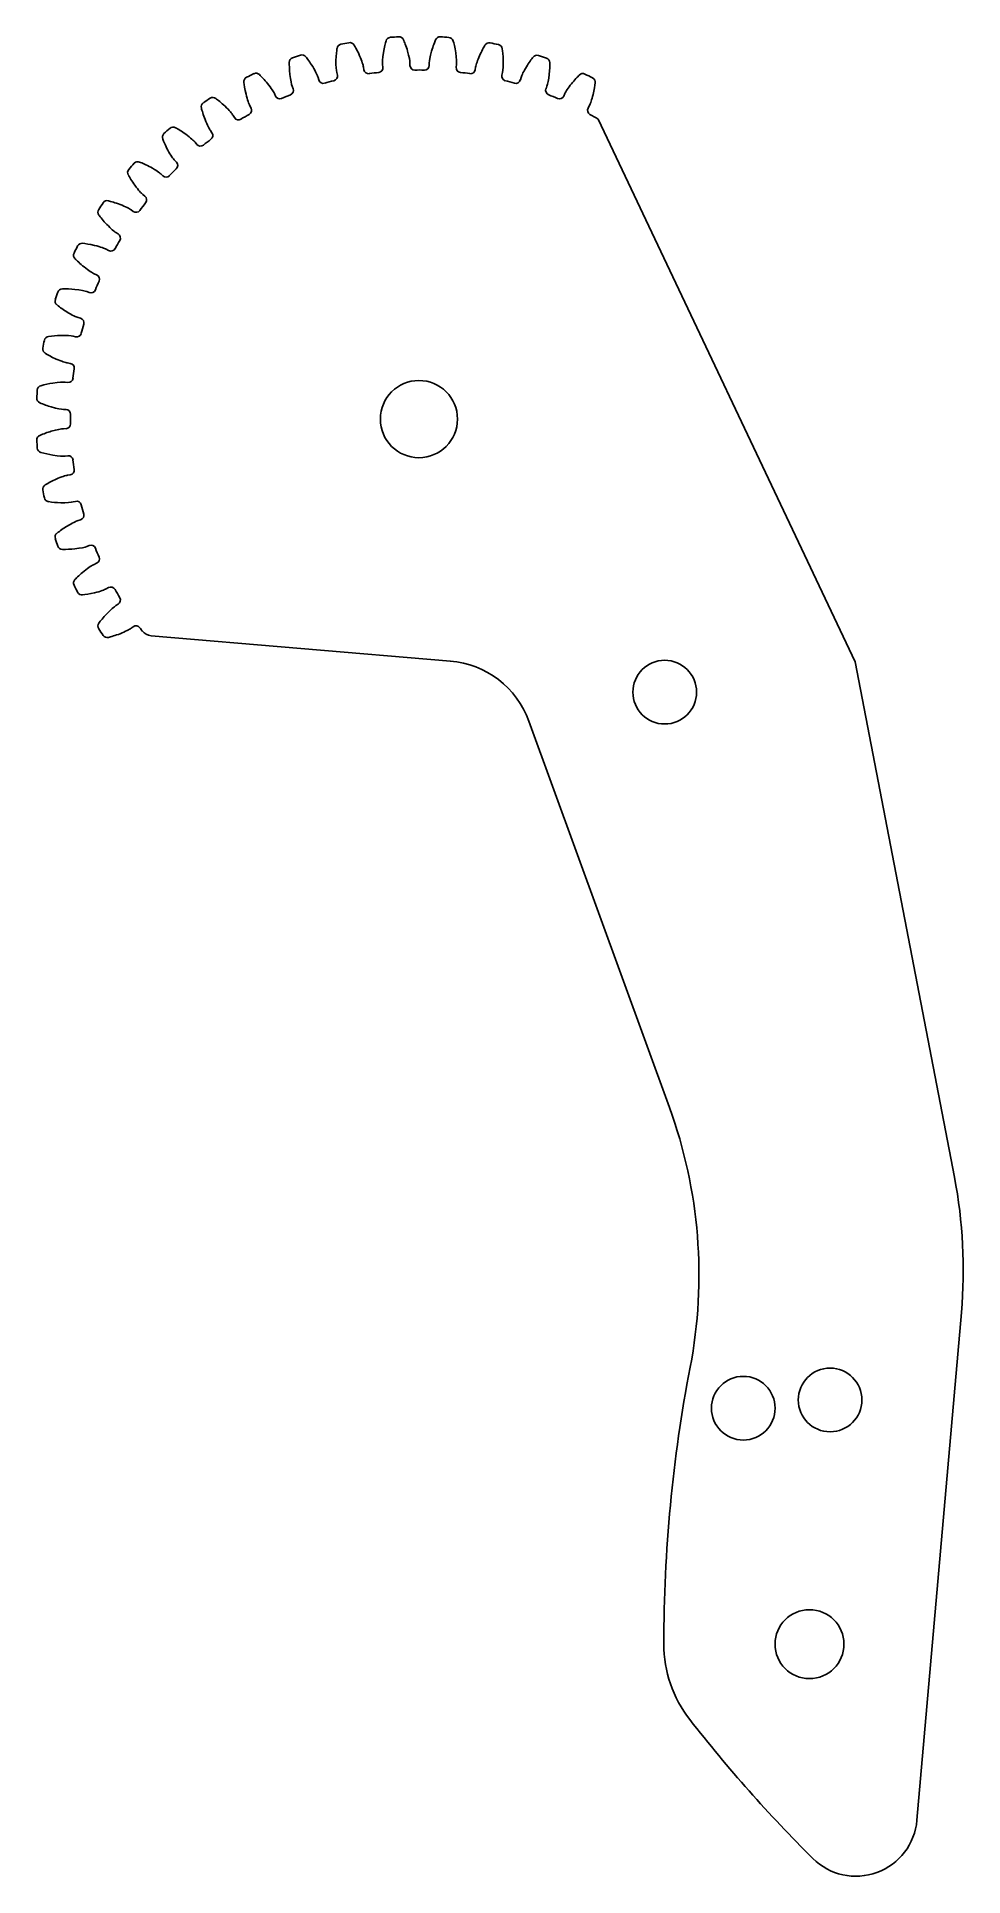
# Model space of a CAD drawing. Header units: inches. Extents: x -4 to 5.6, y -15.1 to 4.
import ezdxf

# ---------------------------------------------------------------- set-up
doc = ezdxf.new("R2010")
doc.units = ezdxf.units.IN
doc.header["$MEASUREMENT"] = 0

msp = doc.modelspace()

# ---------------------------------------------------------------- linework, layer by layer
for p, q in [((-0.57, 3.622), (-0.575, 3.649)), ((-0.376, 3.676), (-0.373, 3.648)), ((-0.093, 3.666), (-0.093, 3.694)), ((0.107, 3.694), (0.106, 3.666)), ((0.387, 3.648), (0.39, 3.676)), ((0.588, 3.649), (0.584, 3.622)), ((-1.314, 3.451), (-1.304, 3.425)), ((-1.038, 3.516), (-1.046, 3.542)), ((-0.852, 3.594), (-0.846, 3.567)), ((0.86, 3.567), (0.866, 3.594)), ((1.06, 3.542), (1.052, 3.516)), ((1.318, 3.425), (1.328, 3.451)), ((-1.753, 3.249), (-1.74, 3.225)), ((-1.488, 3.349), (-1.499, 3.375)), ((1.513, 3.375), (1.502, 3.349)), ((1.754, 3.225), (1.767, 3.249)), ((-1.912, 3.125), (-1.927, 3.149)), ((4.525, -2.517), (1.859, 3.109)), ((-2.304, 2.848), (-2.322, 2.87)), ((-2.162, 2.992), (-2.146, 2.969)), ((-2.534, 2.683), (-2.515, 2.663)), ((-2.656, 2.522), (-2.676, 2.541)), ((-2.863, 2.328), (-2.841, 2.311)), ((-2.962, 2.153), (-2.985, 2.169)), ((-3.142, 1.934), (-3.119, 1.919)), ((-3.218, 1.747), (-3.242, 1.76)), ((-3.368, 1.506), (-3.342, 1.495)), ((-3.418, 1.311), (-3.444, 1.321)), ((-3.535, 1.053), (-3.509, 1.045)), ((-3.56, 0.853), (-3.587, 0.859)), ((-3.643, 0.582), (-3.615, 0.577)), ((-3.641, 0.38), (-3.669, 0.383)), ((-3.687, 0.1), (-3.659, 0.099)), ((-3.659, -0.099), (-3.687, -0.1)), ((-3.669, -0.383), (-3.641, -0.38)), ((-3.615, -0.577), (-3.643, -0.582)), ((-3.587, -0.859), (-3.56, -0.853)), ((-3.509, -1.045), (-3.535, -1.053)), ((-3.444, -1.321), (-3.418, -1.311)), ((-3.342, -1.495), (-3.368, -1.506)), ((-3.242, -1.76), (-3.218, -1.747)), ((-3.119, -1.919), (-3.142, -1.934)), ((-2.985, -2.169), (-2.962, -2.153)), ((-2.778, -2.246), (0.326, -2.509)), ((5.553, -7.86), (4.525, -2.517)), ((1.14, -3.133), (2.597, -7.136)), ((5.165, -14.526), (5.625, -9.262))]:
    msp.add_line(p, q)
at = {"linetype": 'Continuous'}
msp.add_circle((0, 0), 0.4, dxfattribs=at)
for centre, radius in [((2.549, -2.831), 0.33), ((4.264, -10.169), 0.33), ((3.364, -10.254), 0.33), ((4.05, -12.7), 0.357)]:
    msp.add_circle(centre, radius)
for centre, radius, start, end in [((-0.799, 3.836), 0.0508, 101.7741, 172.4515), ((0, 0), 3.969, 100.5274, 101.7741), ((-0.716, 3.852), 0.0508, 30.0427, 100.5274), ((-0.292, 3.907), 0.0508, 94.2768, 164.9863), ((0, 0), 3.969, 93.0212, 94.2768), ((-0.206, 3.913), 0.0508, 22.5079, 93.0212), ((0.22, 3.912), 0.0508, 86.7813, 157.5201), ((0, 0), 3.969, 85.5167, 86.7813), ((0.306, 3.906), 0.0508, 14.9743, 85.5167), ((0.728, 3.85), 0.0508, 79.2875, 150.0525), ((0, 0), 3.969, 78.0139, 79.2875), ((0.814, 3.833), 0.0508, 7.4421, 78.0139), ((-1.293, 3.698), 0.0508, 109.2732, 179.916), ((0, 0), 3.969, 108.0351, 109.2732), ((-1.213, 3.725), 0.0508, 37.5781, 108.0351), ((-0.422, 3.643), 0.0496, 276.7193, 5.9427), ((-0.043, 3.668), 0.0496, 181.5573, 270.7807), ((0.057, 3.668), 0.0496, 269.2193, 358.4427), ((0.436, 3.643), 0.0496, 174.0573, 263.2807), ((1.224, 3.722), 0.0508, 71.7952, 142.5833), ((0, 0), 3.969, 70.513, 71.7952), ((1.307, 3.694), 0.0508, 359.9115, 70.513), ((-1.765, 3.498), 0.0508, 116.774, 187.3804), ((0, 0), 3.969, 115.5444, 116.774), ((-1.689, 3.535), 0.0508, 45.1138, 115.5444), ((-0.991, 3.53), 0.0496, 196.5573, 285.7807), ((0.005, 0.007), 3.612, 104.2193, 105.7807), ((-0.894, 3.556), 0.0496, 284.2193, 13.4427), ((-0.521, 3.63), 0.0496, 189.0573, 278.2807), ((0.006, 0.007), 3.612, 96.7193, 98.2807), ((0.007, 0.007), 3.612, 89.2193, 90.7807), ((0.008, 0.007), 3.612, 81.7193, 83.2807), ((0.535, 3.63), 0.0496, 261.7193, 350.9427), ((0.908, 3.556), 0.0496, 166.5573, 255.7807), ((0.009, 0.007), 3.612, 74.2193, 75.7807), ((1.004, 3.53), 0.0496, 254.2193, 343.4427), ((1.699, 3.531), 0.0508, 64.3044, 135.1125), ((0, 0), 3.969, 63.014, 64.3044), ((1.778, 3.491), 0.0508, 352.3827, 63.014), ((-2.207, 3.238), 0.0508, 124.2767, 194.8454), ((0, 0), 3.969, 123.0549, 124.2767), ((-2.137, 3.284), 0.0508, 52.649, 123.0549), ((-1.443, 3.369), 0.0496, 204.0573, 293.2807), ((0.004, 0.006), 3.612, 111.7193, 113.2807), ((-1.351, 3.408), 0.0496, 291.7193, 20.9427), ((1.364, 3.408), 0.0496, 159.0573, 248.2807), ((0.01, 0.006), 3.612, 66.7193, 68.2807), ((1.457, 3.369), 0.0496, 246.7193, 335.9427), ((-1.87, 3.151), 0.0496, 211.5573, 300.7807), ((0.003, 0.006), 3.612, 119.2193, 120.7807), ((-1.784, 3.201), 0.0496, 299.2193, 28.4427), ((1.798, 3.201), 0.0496, 151.5573, 240.7807), ((0.01, 0.006), 3.612, 59.2193, 60.7807), ((-2.61, 2.922), 0.0508, 131.7812, 202.3119), ((0, 0), 3.969, 130.5666, 131.7812), ((-2.548, 2.976), 0.0508, 60.1828, 130.5666), ((0.003, 0.005), 3.612, 126.7193, 128.2807), ((-2.186, 2.94), 0.0496, 306.7193, 35.9427), ((-2.265, 2.879), 0.0496, 219.0573, 308.2807), ((-2.97, 2.556), 0.0508, 139.2873, 209.7809), ((0, 0), 3.969, 138.0792, 139.2873), ((-2.915, 2.618), 0.0508, 67.7143, 138.0792), ((-2.622, 2.558), 0.0496, 226.5573, 315.7807), ((0.002, 0.005), 3.612, 134.2193, 135.7807), ((-2.551, 2.629), 0.0496, 314.2193, 43.4427), ((-2.873, 2.272), 0.0496, 321.7193, 50.9427), ((-3.278, 2.146), 0.0508, 146.7951, 217.2532), ((0, 0), 3.969, 145.5925, 146.7951), ((-3.232, 2.214), 0.0508, 75.2426, 145.5925), ((-2.933, 2.193), 0.0496, 234.0573, 323.2807), ((0.001, 0.004), 3.612, 141.7193, 143.2807), ((-3.145, 1.877), 0.0496, 329.2193, 58.4427), ((-3.531, 1.699), 0.0508, 154.3043, 224.73), ((0, 0), 3.969, 153.1062, 154.3043), ((-3.494, 1.772), 0.0508, 82.7666, 153.1062), ((-3.194, 1.791), 0.0496, 241.5573, 330.7807), ((0.001, 0.003), 3.612, 149.2193, 150.7807), ((-3.696, 1.3), 0.0508, 90.2856, 160.6202), ((-3.401, 1.357), 0.0496, 249.0573, 338.2807), ((0.001, 0.003), 3.612, 156.7193, 158.2807), ((-3.363, 1.45), 0.0496, 336.7193, 65.9427), ((-3.722, 1.223), 0.0508, 161.8147, 232.2119), ((0, 0), 3.969, 160.6202, 161.8147), ((-3.523, 0.997), 0.0496, 344.2193, 73.4427), ((0, 0.002), 3.612, 164.2193, 165.7807), ((0, 0), 3.969, 168.1342, 169.3263), ((-3.834, 0.806), 0.0508, 97.7988, 168.1342), ((-3.549, 0.901), 0.0496, 256.5573, 345.7807), ((-3.85, 0.726), 0.0508, 169.3263, 239.6997), ((-3.623, 0.528), 0.0496, 351.7193, 80.9427), ((-3.636, 0.429), 0.0496, 264.0573, 353.2807), ((0, 0.001), 3.612, 171.7193, 173.2807), ((0, 0), 3.969, 175.6479, 176.8389), ((-3.912, 0.216), 0.0508, 176.8389, 247.1937), ((-3.907, 0.297), 0.0508, 105.3058, 175.6479), ((-3.661, 0.05), 0.0496, 359.2193, 88.4427), ((0, 0), 3.612, 179.2193, 180.7807), ((-3.912, -0.216), 0.0508, 112.8063, 183.1611), ((-3.661, -0.05), 0.0496, 271.5573, 0.7807), ((0, 0), 3.969, 183.1611, 184.3521), ((-3.907, -0.297), 0.0508, 184.3521, 254.6942), ((-3.636, -0.429), 0.0496, 6.7193, 95.9427), ((-3.623, -0.528), 0.0496, 279.0573, 8.2807), ((0, -0.001), 3.612, 186.7193, 188.2807), ((-3.85, -0.726), 0.0508, 120.3003, 190.6737), ((0, 0), 3.969, 190.6737, 191.8658), ((-3.834, -0.806), 0.0508, 191.8658, 262.2012), ((-3.549, -0.901), 0.0496, 14.2193, 103.4427), ((0, -0.002), 3.612, 194.2193, 195.7807), ((-3.523, -0.997), 0.0496, 286.5573, 15.7807), ((-3.722, -1.223), 0.0508, 127.7881, 198.1853), ((0, 0), 3.969, 198.1853, 199.3798), ((-3.696, -1.3), 0.0508, 199.3798, 269.7144), ((-3.401, -1.357), 0.0496, 21.7193, 110.9427), ((0.001, -0.003), 3.612, 201.7193, 203.2807), ((-3.363, -1.45), 0.0496, 294.0573, 23.2807), ((-3.531, -1.699), 0.0508, 135.27, 205.6957), ((0, 0), 3.969, 205.6957, 206.8938), ((-3.494, -1.772), 0.0508, 206.8938, 277.2334), ((-3.194, -1.791), 0.0496, 29.2193, 118.4427), ((0.001, -0.003), 3.612, 209.2193, 210.7807), ((-3.145, -1.877), 0.0496, 301.5573, 30.7807), ((-3.278, -2.146), 0.0508, 142.7468, 213.2049), ((0, 0), 3.969, 213.2049, 214.4075), ((-3.232, -2.214), 0.0508, 214.4075, 284.7574), ((-2.933, -2.193), 0.0496, 36.7193, 125.9427), ((0.001, -0.004), 3.612, 216.7193, 217.382), ((-2.767, -2.12), 0.127, 217.382, 265.1553), ((0.245, -3.458), 0.953, 20, 85.1553), ((-2.176, -8.873), 5.08, 349.1451, 20), ((0.565, -8.819), 5.08, 355, 10.886), ((17.78, -12.7), 15.24, 169.1451, 180), ((3.81, -12.7), 1.27, 180, 217.9095), ((14.832, -4.117), 15.24, 217.9095, 225.151), ((4.532, -14.471), 0.635, 225.151, 355)]:
    msp.add_arc(centre, radius, start, end)
for points, knots in [([(-0.85, 3.842), (-0.853, 3.819), (-0.859, 3.773), (-0.862, 3.656), (-0.857, 3.613), (-0.852, 3.594)], [0, 0, 0, 0, 0.0689979, 0.0689979, 0.1479727, 0.1479727, 0.1479727, 0.1479727]), ([(-0.575, 3.649), (-0.578, 3.668), (-0.59, 3.71), (-0.637, 3.817), (-0.66, 3.858), (-0.672, 3.877)], [0, 0, 0, 0, 0.0563515, 0.0563515, 0.1056518, 0.1056518, 0.1056518, 0.1056518]), ([(-0.341, 3.92), (-0.347, 3.899), (-0.359, 3.853), (-0.377, 3.738), (-0.378, 3.694), (-0.376, 3.676)], [0, 0, 0, 0, 0.0668427, 0.0668427, 0.1428051, 0.1428051, 0.1428051, 0.1428051]), ([(-0.093, 3.694), (-0.094, 3.713), (-0.1, 3.756), (-0.133, 3.868), (-0.151, 3.911), (-0.16, 3.932)], [0, 0, 0, 0, 0.0560402, 0.0560402, 0.1053981, 0.1053981, 0.1053981, 0.1053981]), ([(0.173, 3.931), (0.165, 3.911), (0.147, 3.867), (0.114, 3.755), (0.108, 3.713), (0.107, 3.694)], [0, 0, 0, 0, 0.065385, 0.065385, 0.139372, 0.139372, 0.139372, 0.139372]), ([(0.39, 3.676), (0.391, 3.694), (0.391, 3.737), (0.373, 3.853), (0.361, 3.898), (0.355, 3.919)], [0, 0, 0, 0, 0.0557286, 0.0557286, 0.1049992, 0.1049992, 0.1049992, 0.1049992]), ([(0.684, 3.875), (0.672, 3.854), (0.65, 3.814), (0.609, 3.722), (0.593, 3.677), (0.588, 3.649)], [0, 0, 0, 0, 0.0716058, 0.0716058, 0.1356497, 0.1356497, 0.1356497, 0.1356497]), ([(0.866, 3.594), (0.872, 3.622), (0.875, 3.669), (0.873, 3.77), (0.867, 3.815), (0.864, 3.839)], [0, 0, 0, 0, 0.0842122, 0.0842122, 0.1783341, 0.1783341, 0.1783341, 0.1783341]), ([(-1.344, 3.698), (-1.344, 3.675), (-1.344, 3.628), (-1.331, 3.511), (-1.321, 3.469), (-1.314, 3.451)], [0, 0, 0, 0, 0.07173, 0.07173, 0.1546205, 0.1546205, 0.1546205, 0.1546205]), ([(-1.046, 3.542), (-1.052, 3.56), (-1.069, 3.601), (-1.13, 3.7), (-1.158, 3.738), (-1.173, 3.756)], [0, 0, 0, 0, 0.0566549, 0.0566549, 0.1057657, 0.1057657, 0.1057657, 0.1057657]), ([(1.184, 3.753), (1.168, 3.733), (1.142, 3.697), (1.086, 3.606), (1.067, 3.566), (1.06, 3.542)], [0, 0, 0, 0, 0.0758949, 0.0758949, 0.1533126, 0.1533126, 0.1533126, 0.1533126]), ([(1.328, 3.451), (1.337, 3.475), (1.346, 3.517), (1.357, 3.624), (1.358, 3.668), (1.358, 3.693)], [0, 0, 0, 0, 0.0749986, 0.0749986, 0.1484804, 0.1484804, 0.1484804, 0.1484804]), ([(-1.815, 3.491), (-1.812, 3.466), (-1.806, 3.421), (-1.778, 3.307), (-1.762, 3.266), (-1.753, 3.249)], [0, 0, 0, 0, 0.077471, 0.077471, 0.1674831, 0.1674831, 0.1674831, 0.1674831]), ([(-1.499, 3.375), (-1.507, 3.392), (-1.53, 3.43), (-1.603, 3.52), (-1.636, 3.553), (-1.654, 3.571)], [0, 0, 0, 0, 0.0569429, 0.0569429, 0.105767, 0.105767, 0.105767, 0.105767]), ([(1.663, 3.566), (1.644, 3.547), (1.614, 3.517), (1.547, 3.434), (1.524, 3.397), (1.513, 3.375)], [0, 0, 0, 0, 0.0800022, 0.0800022, 0.1617392, 0.1617392, 0.1617392, 0.1617392]), ([(1.767, 3.249), (1.779, 3.271), (1.793, 3.312), (1.819, 3.416), (1.825, 3.458), (1.828, 3.485)], [0, 0, 0, 0, 0.0747005, 0.0747005, 0.1478459, 0.1478459, 0.1478459, 0.1478459]), ([(-1.927, 3.149), (-1.937, 3.165), (-1.965, 3.2), (-2.05, 3.28), (-2.086, 3.309), (-2.106, 3.324)], [0, 0, 0, 0, 0.0572091, 0.0572091, 0.1065487, 0.1065487, 0.1065487, 0.1065487]), ([(-2.256, 3.224), (-2.249, 3.201), (-2.237, 3.156), (-2.195, 3.046), (-2.174, 3.007), (-2.162, 2.992)], [0, 0, 0, 0, 0.0725221, 0.0725221, 0.1562492, 0.1562492, 0.1562492, 0.1562492]), ([(-2.657, 2.902), (-2.647, 2.878), (-2.629, 2.835), (-2.574, 2.733), (-2.547, 2.697), (-2.534, 2.683)], [0, 0, 0, 0, 0.0793365, 0.0793365, 0.1735244, 0.1735244, 0.1735244, 0.1735244]), ([(-2.322, 2.87), (-2.334, 2.885), (-2.366, 2.915), (-2.46, 2.984), (-2.5, 3.007), (-2.523, 3.02)], [0, 0, 0, 0, 0.0574483, 0.0574483, 0.1060659, 0.1060659, 0.1060659, 0.1060659]), ([(-3.014, 2.53), (-3, 2.507), (-2.977, 2.467), (-2.909, 2.373), (-2.878, 2.341), (-2.863, 2.328)], [0, 0, 0, 0, 0.0812382, 0.0812382, 0.1781983, 0.1781983, 0.1781983, 0.1781983]), ([(-2.676, 2.541), (-2.69, 2.554), (-2.726, 2.581), (-2.828, 2.636), (-2.871, 2.655), (-2.896, 2.665)], [0, 0, 0, 0, 0.0576567, 0.0576567, 0.1062821, 0.1062821, 0.1062821, 0.1062821]), ([(-3.319, 2.115), (-3.302, 2.093), (-3.273, 2.057), (-3.193, 1.972), (-3.159, 1.944), (-3.142, 1.934)], [0, 0, 0, 0, 0.0814696, 0.0814696, 0.1787598, 0.1787598, 0.1787598, 0.1787598]), ([(-2.985, 2.169), (-3.001, 2.181), (-3.04, 2.202), (-3.148, 2.244), (-3.193, 2.256), (-3.22, 2.263)], [0, 0, 0, 0, 0.0578216, 0.0578216, 0.1062405, 0.1062405, 0.1062405, 0.1062405]), ([(-3.242, 1.76), (-3.26, 1.769), (-3.301, 1.786), (-3.415, 1.813), (-3.461, 1.819), (-3.488, 1.823)], [0, 0, 0, 0, 0.0579513, 0.0579513, 0.106474, 0.106474, 0.106474, 0.106474]), ([(-3.567, 1.663), (-3.547, 1.644), (-3.514, 1.611), (-3.424, 1.537), (-3.385, 1.514), (-3.368, 1.506)], [0, 0, 0, 0, 0.081578, 0.081578, 0.1790109, 0.1790109, 0.1790109, 0.1790109]), ([(-3.444, 1.321), (-3.463, 1.328), (-3.506, 1.339), (-3.611, 1.349), (-3.654, 1.351), (-3.696, 1.351)], [0, 0, 0, 0, 0.05807892, 0.05807892, 0.0966306, 0.0966306, 0.0966306, 0.0966306]), ([(-3.753, 1.183), (-3.72, 1.157), (-3.685, 1.132), (-3.595, 1.077), (-3.554, 1.059), (-3.535, 1.053)], [0, 0, 0, 0, 0.1260417, 0.1260417, 0.3158949, 0.3158949, 0.3158949, 0.3158949]), ([(-3.587, 0.859), (-3.606, 0.864), (-3.651, 0.869), (-3.757, 0.866), (-3.8, 0.862), (-3.841, 0.856)], [0, 0, 0, 0, 0.05815036, 0.05815036, 0.09678278, 0.09678278, 0.09678278, 0.09678278]), ([(-3.876, 0.682), (-3.84, 0.661), (-3.801, 0.64), (-3.705, 0.597), (-3.662, 0.585), (-3.643, 0.582)], [0, 0, 0, 0, 0.125077, 0.125077, 0.3133269, 0.3133269, 0.3133269, 0.3133269]), ([(-3.669, 0.383), (-3.688, 0.385), (-3.733, 0.384), (-3.837, 0.367), (-3.88, 0.357), (-3.92, 0.346)], [0, 0, 0, 0, 0.05818734, 0.05818734, 0.0968617, 0.0968617, 0.0968617, 0.0968617]), ([(-3.932, 0.169), (-3.893, 0.153), (-3.853, 0.138), (-3.751, 0.108), (-3.707, 0.101), (-3.687, 0.1)], [0, 0, 0, 0, 0.1246206, 0.1246206, 0.3121117, 0.3121117, 0.3121117, 0.3121117]), ([(-3.687, -0.1), (-3.707, -0.101), (-3.751, -0.108), (-3.853, -0.138), (-3.893, -0.153), (-3.932, -0.169)], [0, 0, 0, 0, 0.05819005, 0.05819005, 0.0968675, 0.0968675, 0.0968675, 0.0968675]), ([(-3.92, -0.346), (-3.88, -0.357), (-3.837, -0.367), (-3.733, -0.384), (-3.688, -0.385), (-3.669, -0.383)], [0, 0, 0, 0, 0.1246597, 0.1246597, 0.3122159, 0.3122159, 0.3122159, 0.3122159]), ([(-3.643, -0.582), (-3.662, -0.585), (-3.705, -0.597), (-3.801, -0.64), (-3.84, -0.661), (-3.876, -0.682)], [0, 0, 0, 0, 0.05815852, 0.05815852, 0.09680019, 0.09680019, 0.09680019, 0.09680019]), ([(-3.841, -0.856), (-3.8, -0.862), (-3.757, -0.866), (-3.651, -0.869), (-3.606, -0.864), (-3.587, -0.859)], [0, 0, 0, 0, 0.1251957, 0.1251957, 0.3136429, 0.3136429, 0.3136429, 0.3136429]), ([(-3.535, -1.053), (-3.554, -1.059), (-3.595, -1.077), (-3.685, -1.132), (-3.72, -1.157), (-3.753, -1.183)], [0, 0, 0, 0, 0.05809259, 0.05809259, 0.09665969, 0.09665969, 0.09665969, 0.09665969]), ([(-3.696, -1.351), (-3.654, -1.351), (-3.611, -1.349), (-3.506, -1.339), (-3.463, -1.328), (-3.444, -1.321)], [0, 0, 0, 0, 0.1262433, 0.1262433, 0.3164314, 0.3164314, 0.3164314, 0.3164314]), ([(-3.368, -1.506), (-3.385, -1.514), (-3.424, -1.537), (-3.514, -1.611), (-3.547, -1.644), (-3.567, -1.663)], [0, 0, 0, 0, 0.057969, 0.057969, 0.1065049, 0.1065049, 0.1065049, 0.1065049]), ([(-3.488, -1.823), (-3.461, -1.819), (-3.415, -1.813), (-3.301, -1.786), (-3.26, -1.769), (-3.242, -1.76)], [0, 0, 0, 0, 0.0815599, 0.0815599, 0.1789679, 0.1789679, 0.1789679, 0.1789679]), ([(-3.142, -1.934), (-3.159, -1.944), (-3.193, -1.972), (-3.273, -2.057), (-3.302, -2.093), (-3.319, -2.115)], [0, 0, 0, 0, 0.0578445, 0.0578445, 0.1062828, 0.1062828, 0.1062828, 0.1062828]), ([(-3.22, -2.263), (-3.193, -2.256), (-3.148, -2.244), (-3.04, -2.202), (-3.001, -2.181), (-2.985, -2.169)], [0, 0, 0, 0, 0.0814553, 0.0814553, 0.1787285, 0.1787285, 0.1787285, 0.1787285])]:
    msp.add_open_spline(points, degree=3, knots=knots)

doc.saveas('drawing.dxf')
